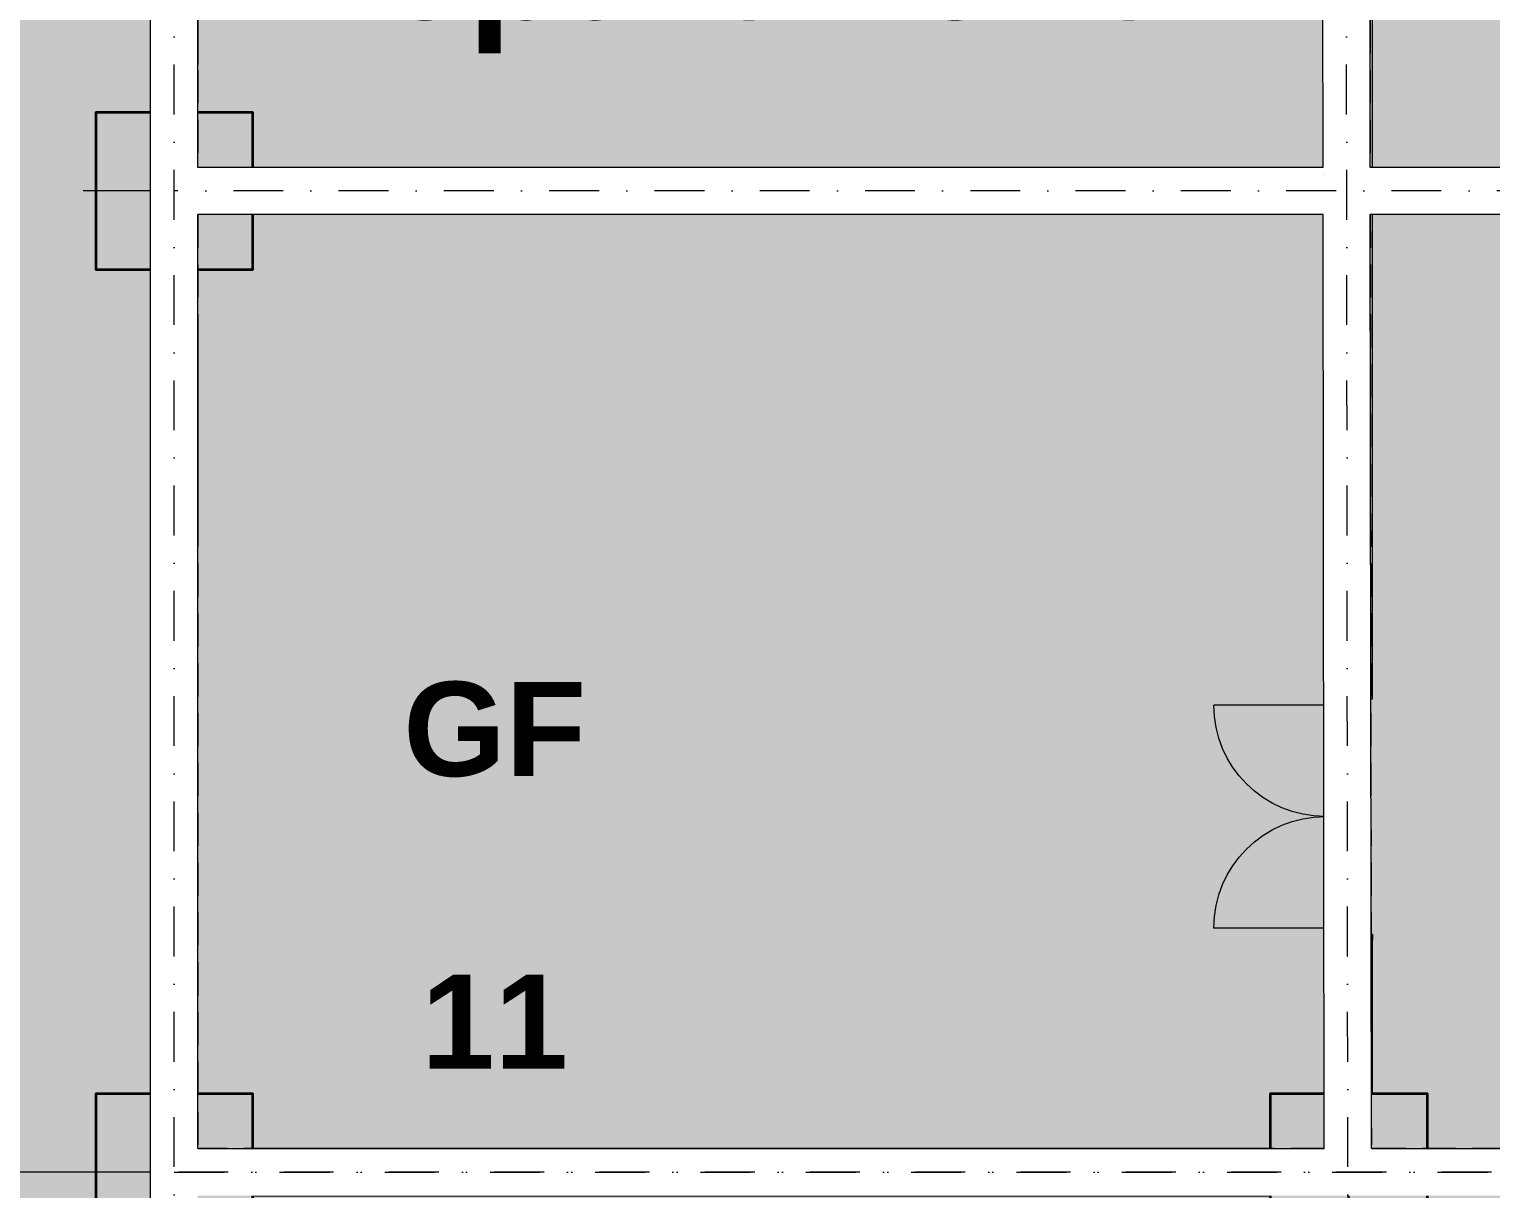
# Model space of a CAD drawing. Header units: millimetres. Extents: x -31264 to 69937, y -40802 to 59035.
# Drawn here: x -18103 to -8796, y 1652 to 9038 of the extents above; entities that cross this region are included whole.
import ezdxf
from ezdxf.enums import TextEntityAlignment as Align

# ---------------------------------------------------------------- set-up
doc = ezdxf.new("R2010")
doc.units = ezdxf.units.MM
doc.header["$MEASUREMENT"] = 0
for name, pattern in [('Dot & Dashed', [670.277762, 317.5, -176.388889, 0, -176.388874]), ('Hidden Line', [317.5, 211.666667, -105.833333]), ('Wipeout_Contour', [1000, 0, -1000])]:
    doc.linetypes.add(name, pattern=pattern)
for name, color, linetype in [('Annotation - Text', 7, 'Continuous'), ('ARCHICAD Zone Stamps', 7, 'Continuous'), ('Dimensioning - General', 7, 'Continuous'), ('Model Unit - Zone', 7, 'Continuous'), ('Site & Landscape - Terrain', 7, 'Continuous'), ('Structural - Bearing', 7, 'Continuous')]:
    doc.layers.add(name, color=color, linetype=linetype)
doc.styles.add('GENERATED_STYLE_1', font='arial.ttf')
doc.styles.add('GENERATED_STYLE_2', font='arial.ttf')
doc.dimstyles.new('GENERATED_STYLE__3', dxfattribs={"dimtxt": 600, "dimasz": 95, "dimexe": 0.18, "dimexo": 300, "dimgap": 0.09, "dimtad": 1, "dimdec": 3, "dimlfac": 0.001, "dimzin": 0, "dimdsep": 46, "dimtxsty": 'GENERATED_STYLE_1', "dimblk": 'ARROWHEAD_2', "dimblk1": 'ARROWHEAD_2', "dimblk2": 'ARROWHEAD_2', "dimcen": 0.09, "dimclrd": 256, "dimclre": 256, "dimclrt": 5, "dimadec": 0, "dimazin": 0, "dimtfac": 1, "dimtdec": 4, "dimtmove": 0, "dimatfit": 3, "dimfxl": 0, "dimtolj": 1, "dimtzin": 0, "dimarcsym": 0})

# ---------------------------------------------------------------- blocks, each defined once
blk = doc.blocks.new('Corridor_03_3', base_point=(-8100, -5869.2))
at = {"layer": 'Model Unit - Zone', "linetype": 'Continuous', "lineweight": 0, "true_color": 0xfdf2d0}
for points in [[(-14867.1, -4392.5), (-14867.1, -6884), (-14517.1, -6884), (-14517.1, -7232.1), (-7000, -7203.4), (-7000, -6742.5), (-6000, -6742.5), (-6000, -7199.6), (1750, -7170), (1750, -4742.5), (1500, -4742.5), (1500, -4392.5), (-7100, -4392.5), (-7100, -4742.5), (-8100, -4742.5), (-8100, -3742.5), (-7750, -3742.5), (-7750, 1257.5), (-8100, 1257.5), (-8100, 2257.5), (-7750, 2257.5), (-7750, 7507.5), (-8100, 7507.5), (-8100, 8507.5), (-7750, 8507.5), (-7750, 13507.5), (-8100, 13507.5), (-8100, 13857.5), (-9200, 13857.5), (-9200, 13507.5), (-9550, 13507.5), (-9550, 2257.5), (-9200, 2257.5), (-9200, 1257.5), (-9550, 1257.5), (-9550, -3742.5), (-9200, -3742.5), (-9200, -4742.5), (-10200, -4742.5), (-10200, -4392.5)], [(-9550, 3272.9), (-9550, 4772.9), (-9735, 4772.9), (-9735, 3272.9)]]:
    blk.add_hatch(color=254, dxfattribs=at).paths.add_polyline_path(points)
at = {"layer": 'ARCHICAD Zone Stamps', "color": 5, "lineweight": 25, "style": 'GENERATED_STYLE_1'}
for tag, p in [('ROOM_NAME', (-9283.2, -5112.8)), ('DUMMY_849', (-6916.8, -5044.2)), ('DUMMY_850', (-6916.8, -5633.5)), ('ROOM_NUMBER', (-9283.2, -5702.1)), ('measuredAreaCode', (-9283.2, -6291.4))]:
    blk.add_attdef(tag, text='', height=300, dxfattribs=at).set_placement(p, align=Align.TOP_LEFT)
blk = doc.blocks.new('Office_43_21', base_point=(-12751.1, 5147.5))
at = {"layer": 'Model Unit - Zone', "linetype": 'Continuous', "lineweight": 0, "true_color": 0xbbb494}
blk.add_hatch(color=253, dxfattribs=at).paths.add_polyline_path([(-17029.5, 2257.5), (-16679.5, 2257.5), (-16679.5, 1907.5), (-10200, 1907.5), (-10200, 2257.5), (-9850, 2257.5), (-9850, 13507.5), (-10200, 13507.5), (-10200, 13857.5), (-16679.5, 13857.5), (-16679.5, 13507.5), (-17029.5, 13507.5), (-17029.5, 8507.5), (-16679.5, 8507.5), (-16679.5, 7507.5), (-17029.5, 7507.5)])
at = {"layer": 'ARCHICAD Zone Stamps', "color": 5, "lineweight": 25, "insert": (-13429.6, 4725.3), "char_height": 300, "attachment_point": 1, "style": 'GENERATED_STYLE_1'}
blk.add_mtext('\\A1;{\\pql;\\pt0,4600;\\fArial|b0|i0|c0|p34;84.955\\fArial|b0|i0|c0|p34;\\A1{\\H.66x;\\S^  ;}\\fArial|b0|i0|c0|p34; m\\fArial|b0|i0|c0|p34;\\A1{\\H.66x;\\S2^  ;}}', dxfattribs=at)
at = {"layer": 'ARCHICAD Zone Stamps', "color": 5, "lineweight": 25, "style": 'GENERATED_STYLE_1'}
for tag, p in [('DUMMY_849', (-11567.8, 5972.5)), ('ROOM_NAME', (-13934.3, 5903.9)), ('ROOM_NUMBER', (-13934.3, 5314.6)), ('DUMMY_850', (-11567.8, 5383.2)), ('measuredAreaCode', (-13934.3, 4725.3))]:
    blk.add_attdef(tag, text='', height=300, dxfattribs=at).set_placement(p, align=Align.TOP_LEFT)
blk = doc.blocks.new('Mesh_1', base_point=(-31264.1, 46149.3))
at = {"color": 254, "linetype": 'Wipeout_Contour', "lineweight": 0, "ltscale": 258748.646944}
blk.add_wipeout([(-31264.1, 46149.3), (-31264.1, -40802.1), (62056.3, -40802.1), (62056.3, 46149.3)], dxfattribs=at).dxf.layer = 'Site & Landscape - Terrain'
at = {"layer": 'Site & Landscape - Terrain', "linetype": 'Continuous', "lineweight": 13, "true_color": 0xa2a233}
h = blk.add_hatch(dxfattribs=at)
h.set_pattern_fill('Grass', color=55, style=0, pattern_type=2)
h.set_pattern_definition([(90, (0, 0), (-600, 0), [86.6025, -259.8076]), (90, (300, 173.2), (-600, 0), [86.6025, -259.8076]), (30, (0, 0), (-300, 519.6152), [86.6025, -259.8076]), (30, (0, 346.4), (-300, 519.6152), [86.6025, -259.8076]), (150, (0, 0), (300, 519.6152), [86.6025, -259.8076]), (150, (0, 346.4), (300, 519.6152), [86.6025, -259.8076])])
h.paths.add_polyline_path([(-31264.1, 46149.3), (-31264.1, -40802.1), (62056.3, -40802.1), (62056.3, 46149.3)])
blk = doc.blocks.new('Slab_4', base_point=(-17329.5, -4092.5))
at = {"layer": 'Structural - Bearing', "color": 123, "linetype": 'Continuous', "lineweight": 20, "true_color": 0x71cebe, "flags": 128}
blk.add_lwpolyline([(-17329.5, -4092.5), (2000, -4092.5), (2000, 25967.5), (-17329.5, 25967.5)], close=True, dxfattribs=at)
blk = doc.blocks.new('Variable Window 24')
at = {"layer": 'Structural - Bearing', "linetype": 'Continuous', "lineweight": 0, "true_color": 0xffffff}
for points in [[(-600, 0), (-600, -50), (-525, -50), (-525, 0)], [(-525, 0), (-525, -50), (-50, -50), (-50, 0)], [(25, -50), (25, 0), (-50, 0), (-50, -50)], [(25, 0), (25, -50), (75, -50), (75, 0)], [(75, 0), (75, -50), (550, -50), (550, 0)], [(600, -50), (600, 0), (550, 0), (550, -50)]]:
    blk.add_hatch(color=7, dxfattribs=at).paths.add_polyline_path(points)
at = {"layer": 'Structural - Bearing', "color": 30, "linetype": 'Continuous', "lineweight": 18, "true_color": 0xff6600}
for p, q in [((-600, 50), (600, 50)), ((-525, 0), (-50, 0)), ((75, 0), (550, 0)), ((-50, -50), (-525, -50)), ((550, -50), (75, -50)), ((-600, -250), (600, -250))]:
    blk.add_line(p, q, dxfattribs=at)
at = {"layer": 'Structural - Bearing', "color": 251, "linetype": 'Continuous', "lineweight": 13, "true_color": 0x6a6a6a}
for p, q in [((-600, 50), (-600, 0)), ((600, 50), (600, 0))]:
    blk.add_line(p, q, dxfattribs=at)
at = {"layer": 'Structural - Bearing', "color": 30, "linetype": 'Continuous', "lineweight": 20, "true_color": 0xff6600}
for p, q in [((-600, 0), (-525, 0)), ((-525, 0), (-525, -50)), ((-50, -50), (-50, 0)), ((-50, 0), (25, 0)), ((25, 0), (75, 0)), ((75, 0), (75, -50)), ((550, -50), (550, 0)), ((550, 0), (600, 0)), ((-525, -50), (-600, -50)), ((25, -50), (-50, -50)), ((75, -50), (25, -50)), ((600, -50), (550, -50))]:
    blk.add_line(p, q, dxfattribs=at)
at = {"layer": 'Structural - Bearing', "color": 7, "linetype": 'Continuous', "lineweight": 20}
for p, q in [((-600, 0), (-600, -50)), ((-600, 0), (-600, -50)), ((600, 0), (600, -50)), ((600, 0), (600, -50)), ((-600, -50), (-600, -250)), ((600, -50), (600, -250))]:
    blk.add_line(p, q, dxfattribs=at)
blk = doc.blocks.new('Wall_17', base_point=(-17179.5, 25817.5))
at = {"layer": 'Structural - Bearing', "linetype": 'Continuous', "lineweight": 0, "true_color": 0xffffff}
for points in [[(-17329.5, 8812.2), (-17029.5, 8812.2), (-17029.5, 10012.2), (-17329.5, 10012.2)], [(-17329.5, 5887.8), (-17029.5, 5887.8), (-17029.5, 7087.8), (-17329.5, 7087.8)], [(-17329.5, 3438.5), (-17329.5, 2238.5), (-17029.5, 2238.5), (-17029.5, 3438.5)]]:
    blk.add_hatch(color=7, dxfattribs=at).paths.add_polyline_path(points)
at = {"layer": 'Structural - Bearing', "linetype": 'Continuous', "lineweight": 0, "true_color": 0x353329}
for points in [[(-17329.5, 8812.2), (-17329.5, 8507.5), (-17279.5, 8507.5), (-17279.5, 8812.2)], [(-17279.5, 7507.5), (-17329.5, 7507.5), (-17329.5, 7087.8), (-17279.5, 7087.8)], [(-17279.5, 5887.8), (-17329.5, 5887.8), (-17329.5, 3438.5), (-17279.5, 3438.5)]]:
    blk.add_hatch(color=250, dxfattribs=at).paths.add_polyline_path(points)
at = {"layer": 'Structural - Bearing', "linetype": 'Continuous', "lineweight": 0, "true_color": 0x5a512e}
for points in [[(-17279.5, 8812.2), (-17279.5, 8507.5), (-17029.5, 8507.5), (-17029.5, 8812.2)], [(-17279.5, 7507.5), (-17279.5, 7087.8), (-17029.5, 7087.8), (-17029.5, 7507.5)], [(-17029.5, 5887.8), (-17279.5, 5887.8), (-17279.5, 3438.5), (-17029.5, 3438.5)]]:
    blk.add_hatch(color=59, dxfattribs=at).paths.add_polyline_path(points)
at = {"layer": 'Structural - Bearing', "color": 251, "linetype": 'Continuous', "lineweight": 13, "true_color": 0x6a6a6a}
for p, q in [((-17329.5, 8812.2), (-17279.5, 8812.2)), ((-17329.5, 7087.8), (-17279.5, 7087.8)), ((-17329.5, 5887.8), (-17279.5, 5887.8)), ((-17329.5, 3438.5), (-17279.5, 3438.5)), ((-17329.5, 2238.5), (-17279.5, 2238.5))]:
    blk.add_line(p, q, dxfattribs=at)
at = {"layer": 'Structural - Bearing', "color": 7, "linetype": 'Continuous', "lineweight": 20}
for p, q in [((-17279.5, 8812.2), (-17279.5, 8507.5)), ((-17279.5, 8812.2), (-17229.5, 8812.2)), ((-17229.5, 8812.2), (-17029.5, 8812.2)), ((-17279.5, 7507.5), (-17279.5, 7087.8)), ((-17279.5, 7087.8), (-17229.5, 7087.8)), ((-17229.5, 7087.8), (-17029.5, 7087.8)), ((-17279.5, 5887.8), (-17279.5, 3438.5)), ((-17279.5, 5887.8), (-17229.5, 5887.8)), ((-17229.5, 5887.8), (-17029.5, 5887.8)), ((-17279.5, 3438.5), (-17229.5, 3438.5)), ((-17229.5, 3438.5), (-17029.5, 3438.5)), ((-17279.5, 2238.5), (-17229.5, 2238.5)), ((-17229.5, 2238.5), (-17029.5, 2238.5))]:
    blk.add_line(p, q, dxfattribs=at)
at = {"layer": 'Structural - Bearing', "color": 251, "linetype": 'Continuous', "lineweight": 13, "true_color": 0x6a6a6a, "flags": 128}
for points in [[(-17329.5, 8812.2), (-17329.5, 8507.5)], [(-17329.5, 7507.5), (-17329.5, 7087.8)], [(-17329.5, 5887.8), (-17329.5, 3438.5)]]:
    blk.add_lwpolyline(points, dxfattribs=at)
at = {"layer": 'Structural - Bearing', "color": 7, "linetype": 'Continuous', "lineweight": 20, "flags": 128}
for points in [[(-17029.5, 8507.5), (-17029.5, 8812.2)], [(-17029.5, 7087.8), (-17029.5, 7507.5)], [(-17029.5, 3438.5), (-17029.5, 5887.8)]]:
    blk.add_lwpolyline(points, dxfattribs=at)
at = {"layer": 'Structural - Bearing', "color": 21, "linetype": 'Continuous', "lineweight": 18, "true_color": 0xff9955, "xscale": -1, "zscale": 1000, "rotation": 90}
for p in [(-17279.5, 9412.2), (-17279.5, 6487.8)]:
    blk.add_blockref('Variable Window 24', p, dxfattribs=at)
at = {"layer": 'Structural - Bearing', "color": 21, "linetype": 'Continuous', "lineweight": 18, "true_color": 0xff9955, "zscale": 1000, "rotation": 90}
blk.add_blockref('Variable Window 24', (-17279.5, 2838.5), dxfattribs=at)
blk = doc.blocks.new('Double Door 24')
at = {"layer": 'Structural - Bearing', "linetype": 'Continuous', "lineweight": 0, "true_color": 0xffffff}
for points in [[(-750, -115), (-710, -115), (-710, 0), (-750, 0)], [(750, 0), (710, 0), (710, -115), (750, -115)]]:
    blk.add_hatch(color=7, dxfattribs=at).paths.add_polyline_path(points)
at = {"layer": 'Structural - Bearing', "color": 30, "linetype": 'Continuous', "lineweight": 18, "true_color": 0xff6600}
for p, q in [((-710, 0), (-710, 710)), ((710, 0), (710, 710))]:
    blk.add_line(p, q, dxfattribs=at)
at = {"layer": 'Structural - Bearing', "color": 7, "linetype": 'Continuous', "lineweight": 20}
for p, q in [((-750, 0), (-787, 0)), ((-750, 0), (-787, 0)), ((-750, 0), (-750, -115)), ((-750, 0), (-750, -115)), ((750, 0), (750, -115)), ((750, 0), (750, -115)), ((750, 0), (787, 0)), ((750, 0), (787, 0)), ((-750, -115), (-750, -250)), ((-750, -115), (-750, -250)), ((750, -115), (750, -250)), ((750, -115), (750, -250))]:
    blk.add_line(p, q, dxfattribs=at)
at = {"layer": 'Structural - Bearing', "color": 30, "linetype": 'Continuous', "lineweight": 20, "true_color": 0xff6600}
for p, q in [((-710, 0), (-750, 0)), ((-750, 0), (-750, -115)), ((-710, -115), (-710, 0)), ((750, 0), (710, 0)), ((710, 0), (710, -115)), ((750, -115), (750, 0)), ((-750, -115), (-710, -115)), ((710, -115), (750, -115))]:
    blk.add_line(p, q, dxfattribs=at)
at = {"layer": 'Structural - Bearing', "color": 251, "linetype": 'Continuous', "lineweight": 13, "true_color": 0x6a6a6a}
for p, q in [((-750, -250), (-750, -300)), ((-750, -250), (-750, -300)), ((750, -250), (750, -300)), ((750, -250), (750, -300)), ((-750, -300), (-787, -300)), ((-750, -300), (-787, -300)), ((750, -300), (787, -300)), ((750, -300), (787, -300))]:
    blk.add_line(p, q, dxfattribs=at)
at = {"layer": 'Structural - Bearing', "color": 30, "linetype": 'Continuous', "lineweight": 18, "true_color": 0xff6600}
for centre, start, end in [((-710, 0), 0, 90), ((710, 0), 90, 180)]:
    blk.add_arc(centre, 710, start, end, dxfattribs=at)
blk = doc.blocks.new('Wall_20', base_point=(-9700, -4242.5))
at = {"layer": 'Structural - Bearing', "linetype": 'Continuous', "lineweight": 0, "true_color": 0x5a512e}
for points in [[(-9850, 4772.9), (-9600, 4772.9), (-9600, 10112.5), (-9850, 10112.5)], [(-9850, 2257.5), (-9600, 2257.5), (-9600, 3272.9), (-9850, 3272.9)]]:
    blk.add_hatch(color=59, dxfattribs=at).paths.add_polyline_path(points)
at = {"layer": 'Structural - Bearing', "linetype": 'Continuous', "lineweight": 0, "true_color": 0x353329}
for points in [[(-9600, 4772.9), (-9550, 4772.9), (-9550, 10112.5), (-9600, 10112.5)], [(-9600, 3272.9), (-9600, 2257.5), (-9550, 2257.5), (-9550, 3272.9)]]:
    blk.add_hatch(color=250, dxfattribs=at).paths.add_polyline_path(points)
at = {"layer": 'Structural - Bearing', "color": 7, "linetype": 'Continuous', "lineweight": 20}
for p, q in [((-9600, 4772.9), (-9600, 10112.5)), ((-9850, 4772.9), (-9850, 4809.9)), ((-9850, 4772.9), (-9735, 4772.9)), ((-9735, 4772.9), (-9600, 4772.9)), ((-9850, 3272.9), (-9850, 3235.9)), ((-9850, 3272.9), (-9735, 3272.9)), ((-9735, 3272.9), (-9600, 3272.9)), ((-9600, 2257.5), (-9600, 3272.9))]:
    blk.add_line(p, q, dxfattribs=at)
at = {"layer": 'Structural - Bearing', "color": 251, "linetype": 'Continuous', "lineweight": 13, "true_color": 0x6a6a6a}
for p, q in [((-9600, 4772.9), (-9550, 4772.9)), ((-9550, 4772.9), (-9550, 4809.9)), ((-9600, 3272.9), (-9550, 3272.9)), ((-9550, 3272.9), (-9550, 3235.9))]:
    blk.add_line(p, q, dxfattribs=at)
at = {"layer": 'Structural - Bearing', "color": 7, "linetype": 'Continuous', "lineweight": 20, "flags": 128}
for points in [[(-9850, 10112.5), (-9850, 4772.9)], [(-9850, 3272.9), (-9850, 2257.5)]]:
    blk.add_lwpolyline(points, dxfattribs=at)
at = {"layer": 'Structural - Bearing', "color": 251, "linetype": 'Continuous', "lineweight": 13, "true_color": 0x6a6a6a, "flags": 128}
for points in [[(-9550, 4772.9), (-9550, 10112.5)], [(-9550, 2257.5), (-9550, 3272.9)]]:
    blk.add_lwpolyline(points, dxfattribs=at)
at = {"layer": 'Structural - Bearing', "color": 21, "linetype": 'Continuous', "lineweight": 18, "true_color": 0xff9955, "xscale": -1, "zscale": 1000, "rotation": 90}
blk.add_blockref('Double Door 24', (-9850, 4022.9), dxfattribs=at)
blk = doc.blocks.new('Wall_24', base_point=(-9700, 1757.5))
at = {"layer": 'Structural - Bearing', "linetype": 'Continuous', "lineweight": 0, "true_color": 0x353329}
blk.add_hatch(color=250, dxfattribs=at).paths.add_polyline_path([(-10200, 1907.5), (-16679.5, 1907.5), (-16679.5, 1857.5), (-10200, 1857.5)])
at = {"layer": 'Structural - Bearing', "linetype": 'Continuous', "lineweight": 0, "true_color": 0x5a512e}
blk.add_hatch(color=59, dxfattribs=at).paths.add_polyline_path([(-10200, 1857.5), (-16679.5, 1857.5), (-16679.5, 1607.5), (-10200, 1607.5)])
at = {"layer": 'Structural - Bearing', "color": 7, "linetype": 'Continuous', "lineweight": 20}
blk.add_line((-10200, 1857.5), (-16679.5, 1857.5), dxfattribs=at)
at = {"layer": 'Structural - Bearing', "color": 251, "linetype": 'Continuous', "lineweight": 13, "true_color": 0x6a6a6a, "flags": 128}
blk.add_lwpolyline([(-10200, 1907.5), (-16679.5, 1907.5)], dxfattribs=at)
at = {"layer": 'Structural - Bearing', "color": 7, "linetype": 'Continuous', "lineweight": 20, "flags": 128}
blk.add_lwpolyline([(-16679.5, 1607.5), (-10200, 1607.5)], dxfattribs=at)
blk = doc.blocks.new('Column_11', base_point=(-9700, 1757.5))
at = {"layer": 'Structural - Bearing', "linetype": 'Continuous', "lineweight": 0, "true_color": 0x5a512e}
for points in [[(-10200, 2257.5), (-10200, 1857.5), (-9850, 1857.5), (-9850, 2257.5)], [(-9850, 1857.5), (-9850, 1607.5), (-9850, 1257.5), (-9600, 1257.5), (-9600, 2257.5), (-9850, 2257.5)], [(-9600, 1257.5), (-9200, 1257.5), (-9200, 2257.5), (-9600, 2257.5)], [(-9850, 1857.5), (-10200, 1857.5), (-10200, 1607.5), (-9850, 1607.5)], [(-10200, 1257.5), (-9850, 1257.5), (-9850, 1607.5), (-10200, 1607.5)]]:
    blk.add_hatch(color=59, dxfattribs=at).paths.add_polyline_path(points)
at = {"layer": 'Structural - Bearing', "color": 1, "linetype": 'Continuous', "lineweight": 0}
for p, q in [((-9700, 1837.5), (-9700, 2337.5)), ((-9780, 1757.5), (-10280, 1757.5)), ((-9700, 1677.5), (-9700, 1177.5)), ((-9620, 1757.5), (-9120, 1757.5))]:
    blk.add_line(p, q, dxfattribs=at)
at = {"layer": 'Structural - Bearing', "color": 14, "linetype": 'Continuous', "lineweight": 35, "true_color": 0xa80f02, "flags": 128}
for points in [[(-9850, 2257.5), (-10200, 2257.5), (-10200, 1857.5)], [(-9600, 1257.5), (-9200, 1257.5), (-9200, 2257.5), (-9600, 2257.5)], [(-10200, 1607.5), (-10200, 1257.5), (-9850, 1257.5)]]:
    blk.add_lwpolyline(points, dxfattribs=at)
at = {"layer": 'Structural - Bearing', "color": 1, "linetype": 'Continuous', "lineweight": 0}
blk.add_point((-9700, 1757.5), dxfattribs=at)
blk = doc.blocks.new('Column_53', base_point=(-17179.5, 1757.5))
at = {"layer": 'Structural - Bearing', "linetype": 'Continuous', "lineweight": 0, "true_color": 0x5a512e}
for points in [[(-17679.5, 2257.5), (-17679.5, 1257.5), (-17279.5, 1257.5), (-17279.5, 2257.5)], [(-17279.5, 1257.5), (-17029.5, 1257.5), (-17029.5, 1607.5), (-17029.5, 1857.5), (-17029.5, 2257.5), (-17279.5, 2257.5)], [(-17029.5, 2257.5), (-17029.5, 1857.5), (-16679.5, 1857.5), (-16679.5, 2257.5)], [(-16679.5, 1857.5), (-17029.5, 1857.5), (-17029.5, 1607.5), (-16679.5, 1607.5)], [(-16679.5, 1607.5), (-17029.5, 1607.5), (-17029.5, 1257.5), (-16679.5, 1257.5)]]:
    blk.add_hatch(color=59, dxfattribs=at).paths.add_polyline_path(points)
at = {"layer": 'Structural - Bearing', "color": 1, "linetype": 'Continuous', "lineweight": 0}
for p, q in [((-17179.5, 1837.5), (-17179.5, 2337.5)), ((-17259.5, 1757.5), (-17759.5, 1757.5)), ((-17179.5, 1677.5), (-17179.5, 1177.5)), ((-17099.5, 1757.5), (-16599.5, 1757.5))]:
    blk.add_line(p, q, dxfattribs=at)
at = {"layer": 'Structural - Bearing', "color": 14, "linetype": 'Continuous', "lineweight": 35, "true_color": 0xa80f02, "flags": 128}
for points in [[(-17279.5, 2257.5), (-17679.5, 2257.5), (-17679.5, 1257.5), (-17279.5, 1257.5)], [(-16679.5, 1857.5), (-16679.5, 2257.5), (-17029.5, 2257.5)], [(-17029.5, 1257.5), (-16679.5, 1257.5), (-16679.5, 1607.5)]]:
    blk.add_lwpolyline(points, dxfattribs=at)
at = {"layer": 'Structural - Bearing', "color": 1, "linetype": 'Continuous', "lineweight": 0}
blk.add_point((-17179.5, 1757.5), dxfattribs=at)
blk = doc.blocks.new('Column_54', base_point=(-17179.5, 8007.5))
at = {"layer": 'Structural - Bearing', "linetype": 'Continuous', "lineweight": 0, "true_color": 0x5a512e}
for points in [[(-17279.5, 8507.5), (-17679.5, 8507.5), (-17679.5, 7507.5), (-17279.5, 7507.5)], [(-17279.5, 7507.5), (-17029.5, 7507.5), (-17029.5, 8507.5), (-17279.5, 8507.5)], [(-16679.5, 8507.5), (-17029.5, 8507.5), (-17029.5, 7507.5), (-16679.5, 7507.5)]]:
    blk.add_hatch(color=59, dxfattribs=at).paths.add_polyline_path(points)
at = {"layer": 'Structural - Bearing', "color": 1, "linetype": 'Continuous', "lineweight": 0}
for p, q in [((-17179.5, 8087.5), (-17179.5, 8587.5)), ((-17259.5, 8007.5), (-17759.5, 8007.5)), ((-17099.5, 8007.5), (-16599.5, 8007.5)), ((-17179.5, 7927.5), (-17179.5, 7427.5))]:
    blk.add_line(p, q, dxfattribs=at)
at = {"layer": 'Structural - Bearing', "color": 14, "linetype": 'Continuous', "lineweight": 35, "true_color": 0xa80f02, "flags": 128}
for points in [[(-17279.5, 8507.5), (-17679.5, 8507.5), (-17679.5, 7507.5), (-17279.5, 7507.5)], [(-17029.5, 7507.5), (-16679.5, 7507.5), (-16679.5, 8507.5), (-17029.5, 8507.5)]]:
    blk.add_lwpolyline(points, dxfattribs=at)
at = {"layer": 'Structural - Bearing', "color": 1, "linetype": 'Continuous', "lineweight": 0}
blk.add_point((-17179.5, 8007.5), dxfattribs=at)
blk = doc.blocks.new('Beam_1', base_point=(-9733, 25967.5))
at = {"layer": 'Structural - Bearing', "color": 123, "linetype": 'Dot & Dashed', "lineweight": 20, "true_color": 0x71cebe}
blk.add_line((-9733, 25967.5), (-9700, -4242.5), dxfattribs=at)
at = {"layer": 'Structural - Bearing', "color": 132, "linetype": 'Hidden Line', "lineweight": 20, "true_color": 0x00bfbf}
for p, q in [((-9869.8, 13857.5), (-9863.6, 8157.5)), ((-9569.8, 13857.5), (-9563.6, 8157.5)), ((-9863.2, 7857.5), (-9856.7, 1907.5)), ((-9563.2, 7857.5), (-9556.7, 1907.5))]:
    blk.add_line(p, q, dxfattribs=at)
blk = doc.blocks.new('Beam_34', base_point=(-17179.5, 25817.5))
at = {"layer": 'Structural - Bearing', "color": 132, "linetype": 'Hidden Line', "lineweight": 20, "true_color": 0x00bfbf}
for p, q in [((-17329.5, 25967.5), (-17329.5, -4392.5)), ((-17029.5, 13857.5), (-17029.5, 8157.5)), ((-17029.5, 7857.5), (-17029.5, 1907.5))]:
    blk.add_line(p, q, dxfattribs=at)
at = {"layer": 'Structural - Bearing', "color": 123, "linetype": 'Dot & Dashed', "lineweight": 20, "true_color": 0x71cebe}
blk.add_line((-17179.5, 25817.5), (-17179.5, -4242.5), dxfattribs=at)
blk = doc.blocks.new('Beam_102', base_point=(-17179.5, -4242.5))
at = {"color": 254, "linetype": 'Wipeout_Contour', "lineweight": 0, "ltscale": 97414.312214}
blk.add_wipeout([(-17029.5, 25667.5), (-17329.5, 25967.5), (-17329.5, -4392.5), (-17029.5, -4092.4)], dxfattribs=at).dxf.layer = 'Structural - Bearing'
at = {"layer": 'Structural - Bearing', "color": 132, "linetype": 'Continuous', "lineweight": 20, "true_color": 0x00bfbf}
for p, q in [((-17329.5, -4392.5), (-17329.5, 25967.5)), ((-17029.5, 8157.5), (-17029.5, 13857.5)), ((-17029.5, 1907.5), (-17029.5, 7857.5))]:
    blk.add_line(p, q, dxfattribs=at)
at = {"layer": 'Structural - Bearing', "color": 123, "linetype": 'Dot & Dashed', "lineweight": 20, "true_color": 0x71cebe}
blk.add_line((-17179.5, -4242.5), (-17179.5, 25817.5), dxfattribs=at)
blk = doc.blocks.new('Beam_106', base_point=(-17179.5, 1757.5))
at = {"color": 254, "linetype": 'Wipeout_Contour', "lineweight": 0, "ltscale": 50137.616785}
blk.add_wipeout([(-17029.5, 1907.5), (-17029.5, 1607.5), (-7750, 1607.5), (-7750, 1907.5)], dxfattribs=at).dxf.layer = 'Structural - Bearing'
at = {"layer": 'Structural - Bearing', "color": 132, "linetype": 'Continuous', "lineweight": 20, "true_color": 0x00bfbf}
for p, q in [((-17029.5, 1907.5), (-9856.7, 1907.5)), ((-9556.7, 1907.5), (-7750, 1907.5))]:
    blk.add_line(p, q, dxfattribs=at)
at = {"layer": 'Structural - Bearing', "color": 123, "linetype": 'Dot & Dashed', "lineweight": 20, "true_color": 0x71cebe}
blk.add_line((-17179.5, 1757.5), (-7450, 1757.5), dxfattribs=at)
blk = doc.blocks.new('Beam_108', base_point=(-9700, -4242.5))
at = {"color": 254, "linetype": 'Wipeout_Contour', "lineweight": 0, "ltscale": 53639.124243}
blk.add_wipeout([(-9869.8, 13857.5), (-9856.7, 1907.5), (-9556.7, 1907.5), (-9569.8, 13857.5)], dxfattribs=at).dxf.layer = 'Structural - Bearing'
at = {"layer": 'Structural - Bearing', "color": 123, "linetype": 'Dot & Dashed', "lineweight": 20, "true_color": 0x71cebe}
blk.add_line((-9700, -4242.5), (-9732.9, 25817.5), dxfattribs=at)
at = {"layer": 'Structural - Bearing', "color": 132, "linetype": 'Continuous', "lineweight": 20, "true_color": 0x00bfbf}
for p, q in [((-9863.6, 8157.5), (-9869.8, 13857.5)), ((-9563.6, 8157.5), (-9569.8, 13857.5)), ((-9856.7, 1907.5), (-9863.2, 7857.5)), ((-9556.7, 1907.5), (-9563.2, 7857.5))]:
    blk.add_line(p, q, dxfattribs=at)
blk = doc.blocks.new('Beam_109', base_point=(-7450, 1757.5))
at = {"layer": 'Structural - Bearing', "color": 132, "linetype": 'Hidden Line', "lineweight": 20, "true_color": 0x00bfbf}
for p, q in [((-9856.7, 1907.5), (-17029.5, 1907.5)), ((-7750, 1907.5), (-9556.7, 1907.5))]:
    blk.add_line(p, q, dxfattribs=at)
at = {"layer": 'Structural - Bearing', "color": 123, "linetype": 'Dot & Dashed', "lineweight": 20, "true_color": 0x71cebe}
blk.add_line((-7450, 1757.5), (-17179.5, 1757.5), dxfattribs=at)
blk = doc.blocks.new('Beam_111', base_point=(-7100, 8007.5))
at = {"layer": 'Structural - Bearing', "color": 132, "linetype": 'Hidden Line', "lineweight": 20, "true_color": 0x00bfbf}
for p, q in [((-9863.6, 8157.5), (-17029.5, 8157.5)), ((-7750, 8157.5), (-9563.6, 8157.5)), ((-9863.2, 7857.5), (-17029.5, 7857.5)), ((-7750, 7857.5), (-9563.2, 7857.5))]:
    blk.add_line(p, q, dxfattribs=at)
at = {"layer": 'Structural - Bearing', "color": 123, "linetype": 'Dot & Dashed', "lineweight": 20, "true_color": 0x71cebe}
blk.add_line((-7100, 8007.5), (-17179.5, 8007.5), dxfattribs=at)
blk = doc.blocks.new('Beam_112', base_point=(-7100, 8007.5))
at = {"color": 254, "linetype": 'Wipeout_Contour', "lineweight": 0, "ltscale": 63047.915918}
blk.add_wipeout([(-17029.5, 8157.5), (-17029.5, 7857.5), (-9863.2, 7857.5), (-9863.6, 8157.5)], dxfattribs=at).dxf.layer = 'Structural - Bearing'
at = {"color": 254, "linetype": 'Wipeout_Contour', "lineweight": 0, "ltscale": 47235.928631}
blk.add_wipeout([(-7750, 8157.5), (-9563.6, 8157.5), (-9563.2, 7857.5), (-7750, 7857.5)], dxfattribs=at).dxf.layer = 'Structural - Bearing'
at = {"layer": 'Structural - Bearing', "color": 132, "linetype": 'Continuous', "lineweight": 20, "true_color": 0x00bfbf}
for p, q in [((-9863.6, 8157.5), (-17029.5, 8157.5)), ((-7750, 8157.5), (-9563.6, 8157.5)), ((-9863.2, 7857.5), (-17029.5, 7857.5)), ((-7750, 7857.5), (-9563.2, 7857.5))]:
    blk.add_line(p, q, dxfattribs=at)
at = {"layer": 'Structural - Bearing', "color": 123, "linetype": 'Dot & Dashed', "lineweight": 20, "true_color": 0x71cebe}
blk.add_line((-7100, 8007.5), (-17179.5, 8007.5), dxfattribs=at)
blk = doc.blocks.new('*D545')
at = {"layer": 'Dimensioning - General', "color": 161, "linetype": 'Continuous', "lineweight": 25, "true_color": 0x40a5ff}
for p, q in [((-20750, 1721.5), (-20875, 1793.6)), ((-20875, -4206.4), (-20750, -4278.5))]:
    blk.add_line(p, q, dxfattribs=at)
at = {"layer": 'Dimensioning - General', "color": 151, "linetype": 'Continuous', "lineweight": 20, "true_color": 0x80c2ff}
for p, q in [((-20812.5, 1757.5), (-20812.5, 1818.7)), ((-17479.5, 1757.5), (-20906.2, 1757.5)), ((-20812.5, -4242.5), (-20812.5, 1757.5)), ((-17479.5, -4242.5), (-20906.2, -4242.5)), ((-20812.5, -4303.6), (-20812.5, -4242.5))]:
    blk.add_line(p, q, dxfattribs=at)
at = {"layer": 'Dimensioning - General', "color": 5, "lineweight": 25, "insert": (-20932.5, -2268.3), "char_height": 600, "attachment_point": 7, "rotation": 90, "style": 'GENERATED_STYLE_1'}
blk.add_mtext('\\A1;{\\pql;\\fArial|b0|i0|c0|p34;6.000}', dxfattribs=at)
blk = doc.blocks.new('ARROWHEAD_2')
at = {"color": 0, "linetype": 'Continuous', "lineweight": 0}
for p, q in [((0, 0), (-1, 0)), ((-0.378, -0.655), (0.378, 0.655))]:
    blk.add_line(p, q, dxfattribs=at)
blk = doc.blocks.new('*D564')
at = {"layer": 'Dimensioning - General', "color": 151, "linetype": 'Continuous', "lineweight": 20, "true_color": 0x80c2ff}
for p, q in [((-20787.5, 14007.5), (-20787.5, 14068.7)), ((-17479.5, 14007.5), (-20881.2, 14007.5)), ((-20787.5, 1757.5), (-20787.5, 14007.5)), ((-17479.5, 1757.5), (-20881.2, 1757.5)), ((-20787.5, 1696.4), (-20787.5, 1757.5))]:
    blk.add_line(p, q, dxfattribs=at)
at = {"layer": 'Dimensioning - General', "color": 161, "linetype": 'Continuous', "lineweight": 25, "true_color": 0x40a5ff}
for p, q in [((-20725, 13971.5), (-20850, 14043.6)), ((-20850, 1793.6), (-20725, 1721.5))]:
    blk.add_line(p, q, dxfattribs=at)
at = {"layer": 'Dimensioning - General', "color": 5, "lineweight": 25, "insert": (-20907.5, 6629.1), "char_height": 600, "attachment_point": 7, "rotation": 90, "style": 'GENERATED_STYLE_1'}
blk.add_mtext('\\A1;{\\pql;\\fArial|b0|i0|c0|p34;12.250}', dxfattribs=at)

msp = doc.modelspace()

# ---------------------------------------------------------------- linework, layer by layer
at = {"layer": 'Model Unit - Zone', "color": 253, "linetype": 'Continuous', "lineweight": 0, "true_color": 0xbbb494, "flags": 128}
msp.add_lwpolyline([(-17029.5065, 2257.5442), (-16679.5066, 2257.5442), (-16679.5066, 1907.5443), (-10200.0002, 1907.5443), (-10200.0002, 2257.5442), (-9849.9999, 2257.5442), (-9849.9999, 13507.5444), (-10200.0002, 13507.5444), (-10200.0002, 13857.5443), (-16679.5066, 13857.5443), (-16679.5066, 13507.5444), (-17029.5065, 13507.5444), (-17029.5065, 8507.5442), (-16679.5066, 8507.5442), (-16679.5066, 7507.5442), (-17029.5065, 7507.5442)], close=True, dxfattribs=at)
at = {"layer": 'Model Unit - Zone', "color": 254, "linetype": 'Continuous', "lineweight": 0, "true_color": 0xfdf2d0, "flags": 128}
msp.add_lwpolyline([(-9550, 13507.5442), (-9550, 2257.5443), (-9200.0001, 2257.5443), (-9200.0001, 1257.5442), (-9550, 1257.5442), (-9550, -3742.4557), (-9200.0001, -3742.4557), (-9200.0001, -4742.4558), (-10199.9999, -4742.4558), (-10199.9999, -4392.4556), (-14867.0754, -4392.4556), (-14867.0754, -6883.9647)], dxfattribs=at)

# ---------------------------------------------------------------- block references
at = {"layer": 'Model Unit - Zone', "color": 5, "linetype": 'Continuous', "lineweight": 35}
msp.add_blockref('Corridor_03_3', (-8100, -5869.2349), dxfattribs=at)
msp.add_blockref('Office_43_21', (-12751.0905, 5147.4639), dxfattribs=at).add_auto_attribs({'ROOM_NAME': 'Office', 'ROOM_NUMBER': '43', 'measuredAreaCode': 'A: '})

# ---------------------------------------------------------------- next in the draw order: block references
at = {"layer": 'Site & Landscape - Terrain', "color": 54, "lineweight": 25}
msp.add_blockref('Mesh_1', (-31264.0752, 46149.2543), dxfattribs=at)

# ---------------------------------------------------------------- next in the draw order: block references
at = {"layer": 'Structural - Bearing', "color": 123, "linetype": 'Continuous', "lineweight": 20, "true_color": 0x71cebe}
msp.add_blockref('Slab_4', (-17329.5066, -4092.4557), dxfattribs=at)
at = {"layer": 'Structural - Bearing', "color": 132, "lineweight": 20, "true_color": 0x00bfbf}
for name, p in [('Beam_34', (-17179.5066, 25817.5493)), ('Beam_1', (-9733.0491, 25967.5493))]:
    msp.add_blockref(name, p, dxfattribs=at)
at = {"layer": 'Structural - Bearing', "color": 7, "lineweight": 35}
for name, p in [('Wall_20', (-9700, -4242.4557)), ('Wall_17', (-17179.5066, 25817.5493)), ('Wall_24', (-9700, 1757.5443))]:
    msp.add_blockref(name, p, dxfattribs=at)
at = {"layer": 'Structural - Bearing', "color": 14, "lineweight": 35, "true_color": 0xa80f02}
for name, p in [('Column_54', (-17179.5066, 8007.5443)), ('Column_53', (-17179.5066, 1757.5443)), ('Column_11', (-9700, 1757.5443))]:
    msp.add_blockref(name, p, dxfattribs=at)

# ---------------------------------------------------------------- next in the draw order: texts
at = {"layer": 'Annotation - Text', "color": 173, "linetype": 'Continuous', "lineweight": 20, "true_color": 0x5555ff, "attachment_point": 2, "style": 'GENERATED_STYLE_2'}
for s, insert, char_height, width, line_spacing_factor in [("\\A1;{\\pqc;\\fArial|b1|i0|c0|p34;Lecturer's Room EEE\\P\\pqc;\\fArial|b1|i0|c0|p34;Department}", (-13792.5594, 12102.0961), 724.609088, 6473.894281, 0.941687), ('\\A1;{\\pqc;\\fArial|b1|i0|c0|p34;GF 11}', (-15138.8384, 4880.8721), 600, 1121.83, 1.864459)]:
    msp.add_mtext(s, dxfattribs=dict(at, insert=insert, char_height=char_height, width=width, line_spacing_factor=line_spacing_factor))

# ---------------------------------------------------------------- next in the draw order: block references
at = {"layer": 'Structural - Bearing', "color": 132, "lineweight": 20, "true_color": 0x00bfbf}
msp.add_blockref('Beam_102', (-17179.5066, -4242.4557), dxfattribs=at)

# ---------------------------------------------------------------- next in the draw order: block references
msp.add_blockref('Beam_106', (-17179.5066, 1757.5443), dxfattribs=at)

# ---------------------------------------------------------------- next in the draw order: block references
msp.add_blockref('Beam_108', (-9700, -4242.4557), dxfattribs=at)

# ---------------------------------------------------------------- next in the draw order: dimensions: what is measured, and where the dimension line sits
at = {"layer": 'Dimensioning - General', "color": 151, "linetype": 'Continuous', "lineweight": 20, "true_color": 0x80c2ff}
dim = msp.add_linear_dim(base=(-20812.4716, 1757.5443), p1=(-17179.5066, -4242.4557), p2=(-17179.5066, 1757.5443), angle=90, dimstyle='GENERATED_STYLE__3', dxfattribs=at)
dim.commit()
dim.dimension.update_dxf_attribs({"geometry": '*D545', "text_midpoint": (-21232.4716, -1260.2817), "dimtype": 160, "text_rotation": 90})

# ---------------------------------------------------------------- next in the draw order: block references
at = {"layer": 'Structural - Bearing', "color": 132, "lineweight": 20, "true_color": 0x00bfbf}
for name, p in [('Beam_111', (-7100, 8007.5443)), ('Beam_109', (-7450, 1757.5443))]:
    msp.add_blockref(name, p, dxfattribs=at)

# ---------------------------------------------------------------- next in the draw order: block references
msp.add_blockref('Beam_112', (-7100, 8007.5443), dxfattribs=at)

# ---------------------------------------------------------------- next in the draw order: dimensions: what is measured, and where the dimension line sits
at = {"layer": 'Dimensioning - General', "color": 151, "linetype": 'Continuous', "lineweight": 20, "true_color": 0x80c2ff}
dim = msp.add_linear_dim(base=(-20787.455, 14007.5443), p1=(-17179.5066, 1757.5443), p2=(-17179.5066, 14007.5443), angle=90, dimstyle='GENERATED_STYLE__3', dxfattribs=at)
dim.commit()
dim.dimension.update_dxf_attribs({"geometry": '*D564', "text_midpoint": (-21207.455, 7865.7653), "dimtype": 160, "text_rotation": 90})

doc.saveas('drawing.dxf')
